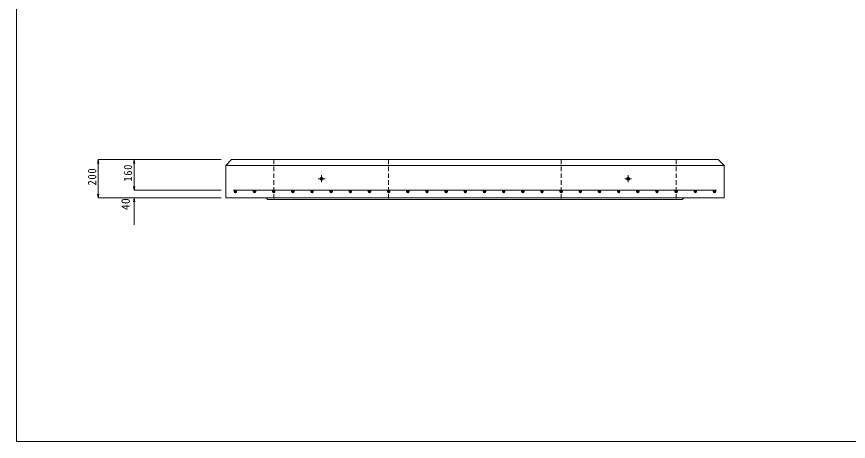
# Model space of a CAD drawing. Units: millimetres, scale not verified. Extents: x -3978 to 3978, y -2819 to 2819.
# Drawn here: x -3978 to 362, y -2819 to -600 of the extents above; entities that cross this region are included whole.
import ezdxf
from ezdxf.enums import TextEntityAlignment as Align

# ---------------------------------------------------------------- set-up
doc = ezdxf.new("R2010")
doc.units = ezdxf.units.MM
doc.header["$LTSCALE"] = 20
doc.linetypes.add('DASHED1', pattern=[1.8, 1.2, -0.6])
for name, color, linetype, lineweight in [('0-0_図面枠', 4, 'Continuous', 9), ('0-3_鉄筋', 7, 'Continuous', 9), ('0-6_鉄筋', 4, 'Continuous', 9), ('1-0', 7, 'Continuous', 9)]:
    doc.layers.add(name, color=color, linetype=linetype, lineweight=lineweight)
doc.styles.add('ＭＳ ゴシック', font='')
doc.styles.get('ＭＳ ゴシック').set_extended_font_data('MS Gothic')

msp = doc.modelspace()

# ---------------------------------------------------------------- linework, layer by layer
at = {"layer": '0-0_図面枠', "color": 3}
for p, q in [((-2887.1, -1546.87), (-2887.1, -1376.87)), ((-2857.1, -1346.87), (-1587.1, -1346.87)), ((-317.1, -1346.87), (-1587.1, -1346.87)), ((-287.1, -1376.87), (-317.1, -1346.87)), ((-287.1, -1546.87), (-287.1, -1376.87)), ((-2677.1, -1546.87), (-1587.1, -1546.87)), ((-1587.1, -1555.87), (-2668.1, -1555.87)), ((-497.1, -1546.87), (-1587.1, -1546.87)), ((-1587.1, -1555.87), (-506.1, -1555.87))]:
    msp.add_line(p, q, dxfattribs=at)
at = {"layer": '0-0_図面枠', "color": 7, "linetype": 'DASHED1'}
for p, q in [((-2637.1, -1346.87), (-2637.1, -1555.87)), ((-2037.1, -1346.87), (-2037.1, -1555.87)), ((-1137.1, -1346.87), (-1137.1, -1555.87)), ((-537.1, -1346.87), (-537.1, -1555.87))]:
    msp.add_line(p, q, dxfattribs=at)
at = {"layer": '0-0_図面枠', "color": 7}
for p, q in [((-2387.1, -1464.87), (-2387.1, -1428.87)), ((-787.1, -1464.87), (-787.1, -1428.87)), ((-2369.1, -1446.87), (-2405.1, -1446.87)), ((-769.1, -1446.87), (-805.1, -1446.87))]:
    msp.add_line(p, q, dxfattribs=at)
at = {"layer": '0-0_図面枠', "color": 3}
for points in [[(-287.1, -1376.87), (-2887.1, -1376.87), (-2857.1, -1346.87)], [(-2668.1, -1555.87), (-2677.1, -1546.87), (-2887.1, -1546.87)], [(-506.1, -1555.87), (-497.1, -1546.87), (-287.1, -1546.87)]]:
    msp.add_lwpolyline(points, dxfattribs=at)
at = {"layer": '0-0_図面枠', "color": 7}
for centre in [(-2387.1, -1446.87), (-787.1, -1446.87)]:
    msp.add_circle(centre, 8, dxfattribs=at)
at = {"layer": '0-3_鉄筋', "color": 2}
msp.add_line((-2847.1, -1506.87), (-327.1, -1506.87), dxfattribs=at)
at = {"layer": '0-3_鉄筋'}
for p, q in [((-2836.42, -1506.91), (-2843.56, -1514.05)), ((-2838.7, -1507.07), (-2843.4, -1511.77)), ((-2834.71, -1507.32), (-2843.15, -1515.76)), ((-2833.34, -1508.07), (-2842.4, -1517.13)), ((-2832.22, -1509.07), (-2841.4, -1518.25)), ((-2831.36, -1510.33), (-2840.14, -1519.11)), ((-2830.78, -1511.87), (-2838.6, -1519.69)), ((-2830.62, -1513.83), (-2836.64, -1519.85)), ((-2831.81, -1517.15), (-2833.32, -1518.66)), ((-2736.42, -1506.91), (-2743.56, -1514.05)), ((-2738.7, -1507.07), (-2743.4, -1511.77)), ((-2734.71, -1507.32), (-2743.15, -1515.76)), ((-2733.34, -1508.07), (-2742.4, -1517.13)), ((-2732.22, -1509.07), (-2741.4, -1518.25)), ((-2731.36, -1510.33), (-2740.14, -1519.11)), ((-2730.78, -1511.87), (-2738.6, -1519.69)), ((-2730.62, -1513.83), (-2736.64, -1519.85)), ((-2731.81, -1517.15), (-2733.32, -1518.66)), ((-2636.42, -1506.91), (-2643.56, -1514.05)), ((-2638.7, -1507.07), (-2643.4, -1511.77)), ((-2634.71, -1507.32), (-2643.15, -1515.76)), ((-2633.34, -1508.07), (-2642.4, -1517.13)), ((-2632.22, -1509.07), (-2641.4, -1518.25)), ((-2631.36, -1510.33), (-2640.14, -1519.11)), ((-2630.78, -1511.87), (-2638.6, -1519.69)), ((-2630.62, -1513.83), (-2636.64, -1519.85)), ((-2631.81, -1517.15), (-2633.32, -1518.66)), ((-2536.42, -1506.91), (-2543.56, -1514.05)), ((-2538.7, -1507.07), (-2543.4, -1511.77)), ((-2534.71, -1507.32), (-2543.15, -1515.76)), ((-2533.34, -1508.07), (-2542.4, -1517.13)), ((-2532.22, -1509.07), (-2541.4, -1518.25)), ((-2531.36, -1510.33), (-2540.14, -1519.11)), ((-2530.78, -1511.87), (-2538.6, -1519.69)), ((-2530.62, -1513.83), (-2536.64, -1519.85)), ((-2531.81, -1517.15), (-2533.32, -1518.66)), ((-2436.42, -1506.91), (-2443.56, -1514.05)), ((-2438.7, -1507.07), (-2443.4, -1511.77)), ((-2434.71, -1507.32), (-2443.15, -1515.76)), ((-2433.34, -1508.07), (-2442.4, -1517.13)), ((-2432.22, -1509.07), (-2441.4, -1518.25)), ((-2431.36, -1510.33), (-2440.14, -1519.11)), ((-2430.78, -1511.87), (-2438.6, -1519.69)), ((-2430.62, -1513.83), (-2436.64, -1519.85)), ((-2431.81, -1517.15), (-2433.32, -1518.66)), ((-2336.42, -1506.91), (-2343.56, -1514.05)), ((-2338.7, -1507.07), (-2343.4, -1511.77)), ((-2334.71, -1507.32), (-2343.15, -1515.76)), ((-2333.34, -1508.07), (-2342.4, -1517.13)), ((-2332.22, -1509.07), (-2341.4, -1518.25)), ((-2331.36, -1510.33), (-2340.14, -1519.11)), ((-2330.78, -1511.87), (-2338.6, -1519.69)), ((-2330.62, -1513.83), (-2336.64, -1519.85)), ((-2331.81, -1517.15), (-2333.32, -1518.66)), ((-2236.42, -1506.91), (-2243.56, -1514.05)), ((-2238.7, -1507.07), (-2243.4, -1511.77)), ((-2234.71, -1507.32), (-2243.15, -1515.76)), ((-2233.34, -1508.07), (-2242.4, -1517.13)), ((-2232.22, -1509.07), (-2241.4, -1518.25)), ((-2231.36, -1510.33), (-2240.14, -1519.11)), ((-2230.78, -1511.87), (-2238.6, -1519.69)), ((-2230.62, -1513.83), (-2236.64, -1519.85)), ((-2231.81, -1517.15), (-2233.32, -1518.66)), ((-2136.42, -1506.91), (-2143.56, -1514.05)), ((-2138.7, -1507.07), (-2143.4, -1511.77)), ((-2134.71, -1507.32), (-2143.15, -1515.76)), ((-2133.34, -1508.07), (-2142.4, -1517.13)), ((-2132.22, -1509.07), (-2141.4, -1518.25)), ((-2131.36, -1510.33), (-2140.14, -1519.11)), ((-2130.78, -1511.87), (-2138.6, -1519.69)), ((-2130.62, -1513.83), (-2136.64, -1519.85)), ((-2131.81, -1517.15), (-2133.32, -1518.66)), ((-2036.42, -1506.91), (-2043.56, -1514.05)), ((-2038.7, -1507.07), (-2043.4, -1511.77)), ((-2034.71, -1507.32), (-2043.15, -1515.76)), ((-2033.34, -1508.07), (-2042.4, -1517.13)), ((-2032.22, -1509.07), (-2041.4, -1518.25)), ((-2031.36, -1510.33), (-2040.14, -1519.11)), ((-2030.78, -1511.87), (-2038.6, -1519.69)), ((-2030.62, -1513.83), (-2036.64, -1519.85)), ((-2031.81, -1517.15), (-2033.32, -1518.66)), ((-1936.42, -1506.91), (-1943.56, -1514.05)), ((-1938.7, -1507.07), (-1943.4, -1511.77)), ((-1934.71, -1507.32), (-1943.15, -1515.76)), ((-1933.34, -1508.07), (-1942.4, -1517.13)), ((-1932.22, -1509.07), (-1941.4, -1518.25)), ((-1931.36, -1510.33), (-1940.14, -1519.11)), ((-1930.78, -1511.87), (-1938.6, -1519.69)), ((-1930.62, -1513.83), (-1936.64, -1519.85)), ((-1931.81, -1517.15), (-1933.32, -1518.66)), ((-1836.42, -1506.91), (-1843.56, -1514.05)), ((-1838.7, -1507.07), (-1843.4, -1511.77)), ((-1834.71, -1507.32), (-1843.15, -1515.76)), ((-1833.34, -1508.07), (-1842.4, -1517.13)), ((-1832.22, -1509.07), (-1841.4, -1518.25)), ((-1831.36, -1510.33), (-1840.14, -1519.11)), ((-1830.78, -1511.87), (-1838.6, -1519.69)), ((-1830.62, -1513.83), (-1836.64, -1519.85)), ((-1831.81, -1517.15), (-1833.32, -1518.66)), ((-1736.42, -1506.91), (-1743.56, -1514.05)), ((-1738.7, -1507.07), (-1743.4, -1511.77)), ((-1734.71, -1507.32), (-1743.15, -1515.76)), ((-1733.34, -1508.07), (-1742.4, -1517.13)), ((-1732.22, -1509.07), (-1741.4, -1518.25)), ((-1731.36, -1510.33), (-1740.14, -1519.11)), ((-1730.78, -1511.87), (-1738.6, -1519.69)), ((-1730.62, -1513.83), (-1736.64, -1519.85)), ((-1731.81, -1517.15), (-1733.32, -1518.66)), ((-1636.42, -1506.91), (-1643.56, -1514.05)), ((-1638.7, -1507.07), (-1643.4, -1511.77)), ((-1634.71, -1507.32), (-1643.15, -1515.76)), ((-1633.34, -1508.07), (-1642.4, -1517.13)), ((-1632.22, -1509.07), (-1641.4, -1518.25)), ((-1631.36, -1510.33), (-1640.14, -1519.11)), ((-1630.78, -1511.87), (-1638.6, -1519.69)), ((-1630.62, -1513.83), (-1636.64, -1519.85)), ((-1631.81, -1517.15), (-1633.32, -1518.66)), ((-1536.42, -1506.91), (-1543.56, -1514.05)), ((-1538.7, -1507.07), (-1543.4, -1511.77)), ((-1534.71, -1507.32), (-1543.15, -1515.76)), ((-1533.34, -1508.07), (-1542.4, -1517.13)), ((-1532.22, -1509.07), (-1541.4, -1518.25)), ((-1531.36, -1510.33), (-1540.14, -1519.11)), ((-1530.78, -1511.87), (-1538.6, -1519.69)), ((-1530.62, -1513.83), (-1536.64, -1519.85)), ((-1531.81, -1517.15), (-1533.32, -1518.66)), ((-1436.42, -1506.91), (-1443.56, -1514.05)), ((-1438.7, -1507.07), (-1443.4, -1511.77)), ((-1434.71, -1507.32), (-1443.15, -1515.76)), ((-1433.34, -1508.07), (-1442.4, -1517.13)), ((-1432.22, -1509.07), (-1441.4, -1518.25)), ((-1431.36, -1510.33), (-1440.14, -1519.11)), ((-1430.78, -1511.87), (-1438.6, -1519.69)), ((-1430.62, -1513.83), (-1436.64, -1519.85)), ((-1431.81, -1517.15), (-1433.32, -1518.66)), ((-1336.42, -1506.91), (-1343.56, -1514.05)), ((-1338.7, -1507.07), (-1343.4, -1511.77)), ((-1334.71, -1507.32), (-1343.15, -1515.76)), ((-1333.34, -1508.07), (-1342.4, -1517.13)), ((-1332.22, -1509.07), (-1341.4, -1518.25)), ((-1331.36, -1510.33), (-1340.14, -1519.11)), ((-1330.78, -1511.87), (-1338.6, -1519.69)), ((-1330.62, -1513.83), (-1336.64, -1519.85)), ((-1331.81, -1517.15), (-1333.32, -1518.66)), ((-1236.42, -1506.91), (-1243.56, -1514.05)), ((-1238.7, -1507.07), (-1243.4, -1511.77)), ((-1234.71, -1507.32), (-1243.15, -1515.76)), ((-1233.34, -1508.07), (-1242.4, -1517.13)), ((-1232.22, -1509.07), (-1241.4, -1518.25)), ((-1231.36, -1510.33), (-1240.14, -1519.11)), ((-1230.78, -1511.87), (-1238.6, -1519.69)), ((-1230.62, -1513.83), (-1236.64, -1519.85)), ((-1231.81, -1517.15), (-1233.32, -1518.66)), ((-1136.42, -1506.91), (-1143.56, -1514.05)), ((-1138.7, -1507.07), (-1143.4, -1511.77)), ((-1134.71, -1507.32), (-1143.15, -1515.76)), ((-1133.34, -1508.07), (-1142.4, -1517.13)), ((-1132.22, -1509.07), (-1141.4, -1518.25)), ((-1131.36, -1510.33), (-1140.14, -1519.11)), ((-1130.78, -1511.87), (-1138.6, -1519.69)), ((-1130.62, -1513.83), (-1136.64, -1519.85)), ((-1131.81, -1517.15), (-1133.32, -1518.66)), ((-1036.42, -1506.91), (-1043.56, -1514.05)), ((-1038.7, -1507.07), (-1043.4, -1511.77)), ((-1034.71, -1507.32), (-1043.15, -1515.76)), ((-1033.34, -1508.07), (-1042.4, -1517.13)), ((-1032.22, -1509.07), (-1041.4, -1518.25)), ((-1031.36, -1510.33), (-1040.14, -1519.11)), ((-1030.78, -1511.87), (-1038.6, -1519.69)), ((-1030.62, -1513.83), (-1036.64, -1519.85)), ((-1031.81, -1517.15), (-1033.32, -1518.66)), ((-936.42, -1506.91), (-943.56, -1514.05)), ((-938.7, -1507.07), (-943.4, -1511.77)), ((-934.71, -1507.32), (-943.15, -1515.76)), ((-933.34, -1508.07), (-942.4, -1517.13)), ((-932.22, -1509.07), (-941.4, -1518.25)), ((-931.36, -1510.33), (-940.14, -1519.11)), ((-930.78, -1511.87), (-938.6, -1519.69)), ((-930.62, -1513.83), (-936.64, -1519.85)), ((-931.81, -1517.15), (-933.32, -1518.66)), ((-836.42, -1506.91), (-843.56, -1514.05)), ((-838.7, -1507.07), (-843.4, -1511.77)), ((-834.71, -1507.32), (-843.15, -1515.76)), ((-833.34, -1508.07), (-842.4, -1517.13)), ((-832.22, -1509.07), (-841.4, -1518.25)), ((-831.36, -1510.33), (-840.14, -1519.11)), ((-830.78, -1511.87), (-838.6, -1519.69)), ((-830.62, -1513.83), (-836.64, -1519.85)), ((-831.81, -1517.15), (-833.32, -1518.66)), ((-736.42, -1506.91), (-743.56, -1514.05)), ((-738.7, -1507.07), (-743.4, -1511.77)), ((-734.71, -1507.32), (-743.15, -1515.76)), ((-733.34, -1508.07), (-742.4, -1517.13)), ((-732.22, -1509.07), (-741.4, -1518.25)), ((-731.36, -1510.33), (-740.14, -1519.11)), ((-730.78, -1511.87), (-738.6, -1519.69)), ((-730.62, -1513.83), (-736.64, -1519.85)), ((-731.81, -1517.15), (-733.32, -1518.66)), ((-636.42, -1506.91), (-643.56, -1514.05)), ((-638.7, -1507.07), (-643.4, -1511.77)), ((-634.71, -1507.32), (-643.15, -1515.76)), ((-633.34, -1508.07), (-642.4, -1517.13)), ((-632.22, -1509.07), (-641.4, -1518.25)), ((-631.36, -1510.33), (-640.14, -1519.11)), ((-630.78, -1511.87), (-638.6, -1519.69)), ((-630.62, -1513.83), (-636.64, -1519.85)), ((-631.81, -1517.15), (-633.32, -1518.66)), ((-536.42, -1506.91), (-543.56, -1514.05)), ((-538.7, -1507.07), (-543.4, -1511.77)), ((-534.71, -1507.32), (-543.15, -1515.76)), ((-533.34, -1508.07), (-542.4, -1517.13)), ((-532.22, -1509.07), (-541.4, -1518.25)), ((-531.36, -1510.33), (-540.14, -1519.11)), ((-530.78, -1511.87), (-538.6, -1519.69)), ((-530.62, -1513.83), (-536.64, -1519.85)), ((-531.81, -1517.15), (-533.32, -1518.66)), ((-436.42, -1506.91), (-443.56, -1514.05)), ((-438.7, -1507.07), (-443.4, -1511.77)), ((-434.71, -1507.32), (-443.15, -1515.76)), ((-433.34, -1508.07), (-442.4, -1517.13)), ((-432.22, -1509.07), (-441.4, -1518.25)), ((-431.36, -1510.33), (-440.14, -1519.11)), ((-430.78, -1511.87), (-438.6, -1519.69)), ((-430.62, -1513.83), (-436.64, -1519.85)), ((-431.81, -1517.15), (-433.32, -1518.66)), ((-336.42, -1506.91), (-343.56, -1514.05)), ((-338.7, -1507.07), (-343.4, -1511.77)), ((-334.71, -1507.32), (-343.15, -1515.76)), ((-333.34, -1508.07), (-342.4, -1517.13)), ((-332.22, -1509.07), (-341.4, -1518.25)), ((-331.36, -1510.33), (-340.14, -1519.11)), ((-330.78, -1511.87), (-338.6, -1519.69)), ((-330.62, -1513.83), (-336.64, -1519.85)), ((-331.81, -1517.15), (-333.32, -1518.66))]:
    msp.add_line(p, q, dxfattribs=at)
at = {"layer": '0-3_鉄筋', "color": 2}
for centre in [(-2837.1, -1513.37), (-2737.1, -1513.37), (-2637.1, -1513.37), (-2537.1, -1513.37), (-2437.1, -1513.37), (-2337.1, -1513.37), (-2237.1, -1513.37), (-2137.1, -1513.37), (-2037.1, -1513.37), (-1937.1, -1513.37), (-1837.1, -1513.37), (-1737.1, -1513.37), (-1637.1, -1513.37), (-1537.1, -1513.37), (-1437.1, -1513.37), (-1337.1, -1513.37), (-1237.1, -1513.37), (-1137.1, -1513.37), (-1037.1, -1513.37), (-937.1, -1513.37), (-837.1, -1513.37), (-737.1, -1513.37), (-637.1, -1513.37), (-537.1, -1513.37), (-437.1, -1513.37), (-337.1, -1513.37)]:
    msp.add_circle(centre, 6.5, dxfattribs=at)
at = {"layer": '0-6_鉄筋'}
for p, q in [((-3552.47, -1346.87), (-3555.94, -1366.57)), ((-3552.47, -1346.87), (-3552.47, -1546.87)), ((-3552.47, -1346.87), (-3549, -1366.57)), ((-3552.47, -1346.87), (-3365.16, -1346.87)), ((-3365.16, -1346.87), (-3368.63, -1366.57)), ((-3365.16, -1506.87), (-3365.16, -1346.87)), ((-3365.16, -1346.87), (-3361.69, -1366.57)), ((-3365.16, -1346.87), (-2911.52, -1346.87)), ((-3365.16, -1506.87), (-3365.16, -1366.87)), ((-3365.16, -1506.87), (-3368.63, -1487.17)), ((-3365.16, -1506.87), (-3368.63, -1487.17)), ((-3365.16, -1506.87), (-3361.69, -1487.17)), ((-3365.16, -1506.87), (-3361.69, -1487.17)), ((-3365.16, -1506.87), (-2911.52, -1506.87)), ((-3552.47, -1546.87), (-3555.94, -1527.17)), ((-3552.47, -1546.87), (-3549, -1527.17)), ((-3552.47, -1546.87), (-3365.16, -1546.87)), ((-3365.16, -1546.87), (-3368.63, -1566.57)), ((-3365.16, -1546.87), (-3365.16, -1686.87)), ((-3365.16, -1546.87), (-3361.69, -1566.57)), ((-3365.16, -1546.87), (-2911.52, -1546.87))]:
    msp.add_line(p, q, dxfattribs=at)
at = {"layer": '1-0', "color": 5}
for p, q in [((-3978.45, 2818.65), (-3978.45, -2818.65)), ((-3978.45, -2818.65), (3978.45, -2818.65))]:
    msp.add_line(p, q, dxfattribs=at)

# ---------------------------------------------------------------- texts
at = {"layer": '0-6_鉄筋', "color": 7, "style": 'ＭＳ ゴシック', "width": 1.05}
msp.add_text('40', height=43.99, rotation=90, dxfattribs=at).set_placement((-3375.16, -1611.07), align=Align.BOTTOM_LEFT)
at = {"layer": '0-6_鉄筋', "color": 7, "char_height": 43.99, "attachment_point": 7, "rotation": 90, "style": 'ＭＳ ゴシック'}
for s, insert in [('\\T1.15;\\W0.9;160', (-3375.16, -1461.87)), ('\\T1.15;\\W0.9;200', (-3562.47, -1481.87))]:
    msp.add_mtext(s, dxfattribs=dict(at, insert=insert))

doc.saveas('drawing.dxf')
